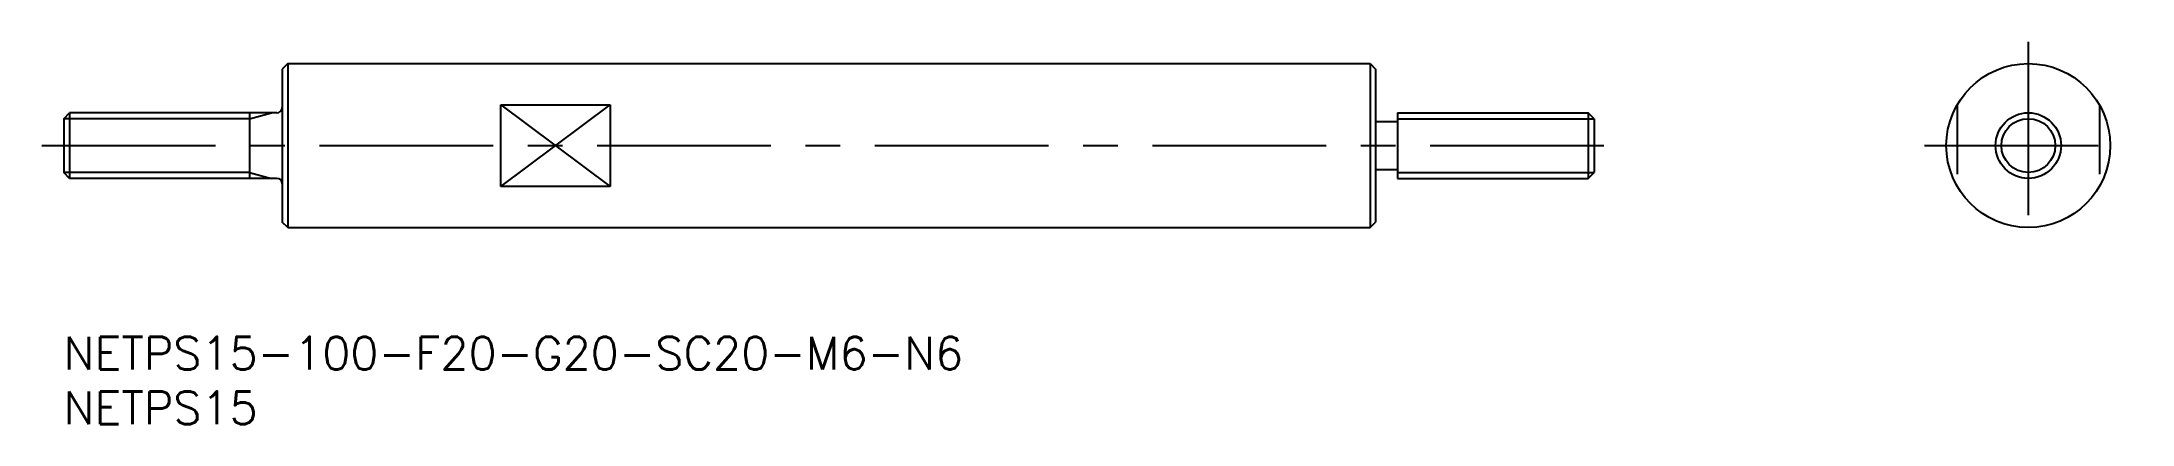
# Model space of a CAD drawing. Extents: x -2 to 189, y -8 to 27.
import ezdxf

# ---------------------------------------------------------------- set-up
doc = ezdxf.new("R2010")
doc.units = 0
doc.header["$LTSCALE"] = 0.5
doc.linetypes.add('CENTER', pattern=[50.8, 31.75, -6.35, 6.35, -6.35])
doc.linetypes.add('DASHED', pattern=[19.05, 12.7, -6.35])
for name, color, linetype in [('MSM_CENTER', 1, 'CENTER'), ('MSM_CONTINUOUS', 7, 'CONTINUOUS'), ('MSM_DASHED', 4, 'DASHED'), ('MSM_NARROW', 5, 'CONTINUOUS'), ('MSM_PART_NUMBER', 7, 'CONTINUOUS')]:
    doc.layers.add(name, color=color, linetype=linetype)
doc.styles.get("Standard").update_dxf_attribs({"font": 'txt.shx', "height": 3, "bigfont": 'bigfont.shx'})

# ---------------------------------------------------------------- blocks, each defined once
blk = doc.blocks.new('*U4')
at = {"layer": 'MSM_PART_NUMBER'}
blk.add_text('NETPS15-100-F20-G20-SC20-M6-N6', height=3, dxfattribs=at).set_placement((0, -3))
blk = doc.blocks.new('*U5')
at = {"layer": 'MSM_PART_NUMBER'}
blk.add_text('NETPS15', height=3, dxfattribs=at).set_placement((0, -8))

msp = doc.modelspace()

# ---------------------------------------------------------------- linework, layer by layer
at = {"layer": 'MSM_CENTER'}
for p, q in [((179.72, 27), (179.72, 8)), ((-2, 17.5), (142, 17.5)), ((170.22, 17.5), (189.22, 17.5))]:
    msp.add_line(p, q, dxfattribs=at)
at = {"layer": 'MSM_CONTINUOUS'}
for p, q in [((20.5, 25), (20, 24.5)), ((20.5, 25), (20.5, 10)), ((20.5, 25), (119.5, 25)), ((119.5, 25), (120, 24.5)), ((119.5, 25), (119.5, 10)), ((20, 24.5), (20, 10.5)), ((120, 24.5), (120, 10.5)), ((40, 21.24), (50, 21.24)), ((40, 13.76), (40, 21.24)), ((50, 21.24), (50, 13.76)), ((0, 19.96), (0.54, 20.5)), ((0, 19.96), (0, 15.04)), ((0.54, 20.5), (0.54, 14.5)), ((19.5, 20.5), (0.54, 20.5)), ((17, 20.5), (17, 14.5)), ((120, 19.7), (122, 19.7)), ((122, 20.5), (139.46, 20.5)), ((122, 20.5), (122, 14.5)), ((140, 19.96), (139.46, 20.5)), ((139.46, 20.5), (139.46, 14.5)), ((140, 19.96), (140, 15.04)), ((120, 15.3), (122, 15.3)), ((0.54, 14.5), (0, 15.04)), ((19.5, 14.5), (0.54, 14.5)), ((50, 13.76), (40, 13.76)), ((122, 14.5), (139.46, 14.5)), ((139.46, 14.5), (140, 15.04)), ((20.5, 10), (20, 10.5)), ((20.5, 10), (119.5, 10)), ((119.5, 10), (120, 10.5))]:
    msp.add_line(p, q, dxfattribs=at)
for radius in [7.5, 3]:
    msp.add_circle((179.72, 17.5), radius, dxfattribs=at)
for centre, start, end in [((19.5, 21), 270, 0), ((19.5, 14), 0, 90)]:
    msp.add_arc(centre, 0.5, start, end, dxfattribs=at)
at = {"layer": 'MSM_DASHED'}
for p, q in [((173.22, 21.24), (173.22, 13.76)), ((186.22, 21.24), (186.22, 13.76))]:
    msp.add_line(p, q, dxfattribs=at)
at = {"layer": 'MSM_NARROW'}
for p, q in [((40, 13.76), (50, 21.24)), ((40, 21.24), (50, 13.76)), ((17, 19.96), (0, 19.96)), ((17, 19.96), (19, 20.5)), ((122, 19.96), (140, 19.96)), ((17, 15.04), (0, 15.04)), ((17, 15.04), (19, 14.5)), ((122, 15.04), (140, 15.04))]:
    msp.add_line(p, q, dxfattribs=at)
msp.add_circle((179.72, 17.5), 2.46, dxfattribs=at)

# ---------------------------------------------------------------- block references
at = {"layer": 'MSM_CONTINUOUS'}
for name in ['*U4', '*U5']:
    msp.add_blockref(name, (0, 0), dxfattribs=at)

doc.saveas('drawing.dxf')
